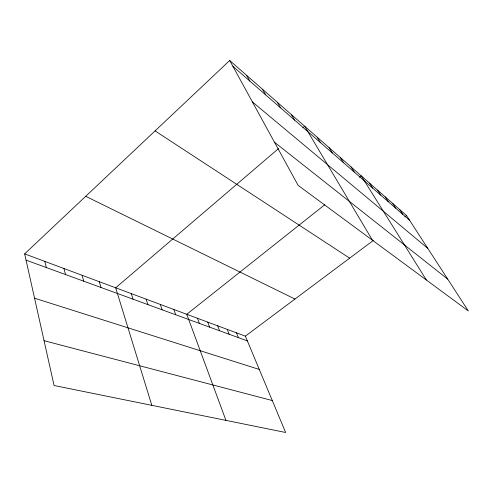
<?xml version="1.0" encoding="UTF-8"?>
<svg xmlns="http://www.w3.org/2000/svg" width="493" height="493" viewBox="0 0 493 493"><rect width="100%" height="100%" fill="white"/><g stroke="black" fill="none" stroke-linecap="round" stroke-linejoin="round"><path stroke-width="0.74" d="M24.65 253.877L245.372 336.134L285.638 432.49L54.07 385.508L24.65 253.877L229.713 60.51L406.565 215.595L468.35 310.984L298.123 185.374L229.713 60.51M278.533 148.59L115.676 287.801L151.826 405.345M302.918 127.749L304.674 126.245L372.468 240.239M324.825 204.706L186.767 314.294L225.942 420.381M359.44 177.24L361.215 175.828L426.383 280.018M245.372 336.134L373.312 240.461M404.741 216.963L406.565 215.595M44.05 340.688L272.284 400.544M34.553 298.203L259.293 369.448M26.049 260.144L247.363 340.903M85.702 196.306L294.968 299.048M155.073 130.885L349.642 258.159M274.484 142.224L447.724 279.143M252.41 101.928L427.788 248.361M232.899 66.327L409.591 220.272M399.731 209.599L402.781 214.332M392.625 203.375L395.7 208.163M385.243 196.898L388.336 201.748M377.558 190.156L380.67 195.074M369.553 183.137L372.69 188.116M351.047 166.911L354.22 172.026M340.355 157.532L343.547 162.727M329.09 147.66L332.3 152.929M317.215 137.245L320.438 142.594M291.412 114.616L294.648 120.119M277.362 102.291L280.591 107.881M262.449 89.215L265.678 94.884M246.599 75.312L249.809 81.055M236.443 332.806L238.427 337.637M227.205 329.361L229.177 334.266M217.635 325.799L219.601 330.766M207.719 322.102L209.667 327.142M197.434 318.268L199.369 323.39M173.819 309.468L175.718 314.756M160.287 304.421L162.148 309.807M146.113 299.14L147.943 304.625M131.261 293.606L133.055 299.189M99.309 281.7L101.003 287.493M82.091 275.279L83.73 281.189M63.961 268.525L65.532 274.546M44.845 261.401L46.336 267.545"/></g></svg>
